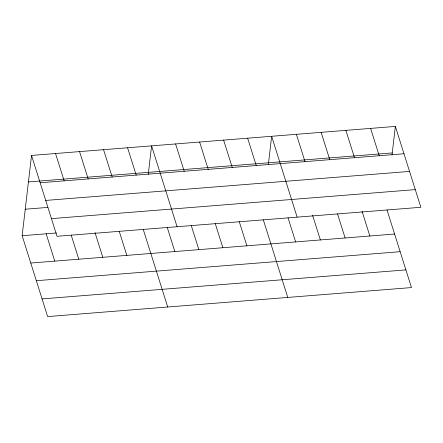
<?xml version="1.0" encoding="UTF-8"?>
<svg xmlns="http://www.w3.org/2000/svg" width="443" height="443" viewBox="0 0 443 443"><rect width="100%" height="100%" fill="white"/><g stroke="black" fill="none" stroke-linecap="round" stroke-linejoin="round"><path stroke-width="0.66" d="M387.005 209.954L411.475 287.568L47.645 316.579L22.15 235.715L31.525 155.432L395.355 126.421L420.85 207.285L57.025 236.296L31.525 155.432M148.255 174.398L151.589 145.858L177.084 226.727M268.32 164.824L271.653 136.283L297.148 217.153M392.022 154.961L395.355 126.421M28.43 181.923L392.26 152.913M40.141 182.76L403.972 153.749M45.712 200.43L409.542 171.419M25.245 209.218L47.883 207.413M51.454 218.632L415.279 189.621M22.15 235.715L56.455 232.979M30.766 263.042L394.591 234.031M36.337 280.707L400.162 251.696M42.074 298.909L405.904 269.898M370.614 128.392L379.23 155.72M345.872 130.364L354.489 157.691M362.058 211.278L369.855 236.003M321.131 132.341L329.747 159.668M337.522 213.903L345.114 237.974M296.389 134.312L305.005 161.64M312.575 215.22L320.372 239.945M288.044 217.845L295.631 241.922M247.637 138.199L256.253 165.527M263.303 219.817L287.773 297.43M223.626 140.115L232.243 167.443M239.286 221.733L246.878 245.81M199.616 142.026L208.232 169.359M215.276 223.649L222.868 247.72M175.6 143.942L184.216 171.269M191.265 225.565L198.857 249.636M167.249 227.475L174.841 251.552M127.578 147.774L136.195 175.101M143.239 229.391L167.709 307.005M103.562 149.69L112.179 177.017M119.228 231.307L126.814 255.378M79.552 151.6L88.168 178.928M95.007 232.569L102.804 257.294M55.541 153.516L64.157 180.844M71.201 235.133L78.793 259.21M46.161 233.799L54.777 261.126"/></g></svg>
